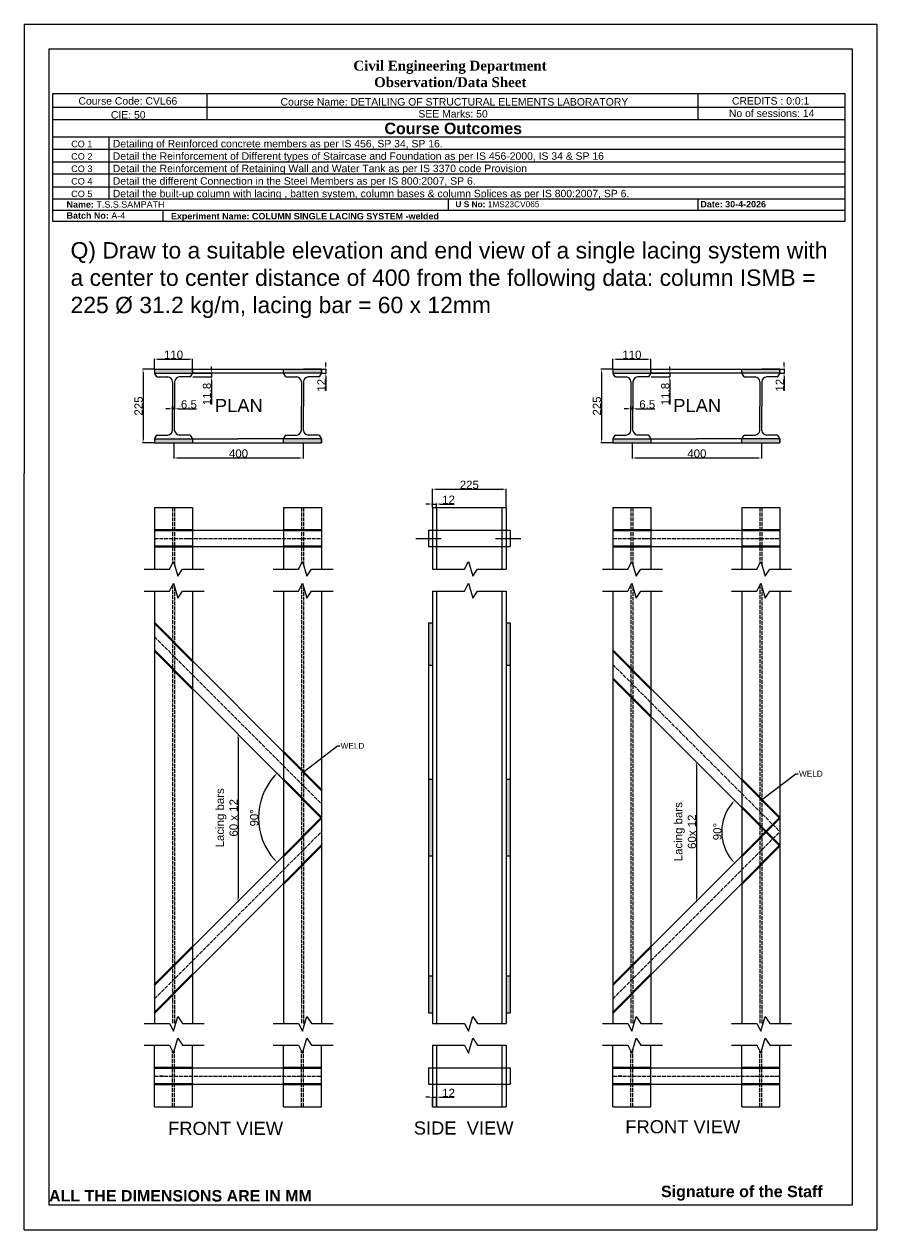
# Model space of a CAD drawing. Header units: millimetres. Extents: x 868 to 41290, y -4185 to 3706.
# Drawn here: x 8560 to 11163, y -120 to 3559 of the extents above; entities that cross this region are included whole.
import ezdxf
from ezdxf import colors
from ezdxf.entities.mleader import LeaderData, LeaderLine
from ezdxf.math import Vec2, Vec3

# ---------------------------------------------------------------- set-up
doc = ezdxf.new("R2010")
doc.units = ezdxf.units.MM
doc.linetypes.add('ACAD_ISO02W100', pattern=[15, 12, -3])
doc.styles.get("Standard").update_dxf_attribs({"font": 'arial.ttf'})
doc.dimstyles.new('ISO-25', dxfattribs={"dimtxt": 25, "dimasz": 10, "dimexe": 1.25, "dimexo": 0.625, "dimtad": 1, "dimdsep": 46, "dimtxsty": 'Standard', "dimcen": 2.5, "dimadec": 0, "dimazin": 0, "dimtfac": 1, "dimtmove": 0, "dimatfit": 3, "dimfxl": 1, "dimarcsym": 0})

# ---------------------------------------------------------------- blocks, each defined once
blk = doc.blocks.new('*D94')
at = {"color": 0, "lineweight": -2, "transparency": 16777216}
for p, q in [((8958, 2506.8), (8958, 2537.9)), ((8968, 2536.6), (9064.5, 2536.6)), ((9074.5, 2506.8), (9074.5, 2537.9))]:
    blk.add_line(p, q, dxfattribs=at)
for points in [[(8968, 2538.3), (8968, 2535), (8958, 2536.6)], [(9064.5, 2538.3), (9064.5, 2535), (9074.5, 2536.6)]]:
    blk.add_solid(points, dxfattribs=at)
at = {"layer": 'Defpoints', "color": 0, "lineweight": -2, "transparency": 16777216}
for p in [(8958, 2506.1), (9074.5, 2536.6), (9074.5, 2506.1)]:
    blk.add_point(p, dxfattribs=at)
at = {"color": 0, "lineweight": -2, "transparency": 16777216, "insert": (9016.2, 2550), "char_height": 25, "attachment_point": 5}
blk.add_mtext('110', dxfattribs=at)
blk = doc.blocks.new('*D95')
at = {"color": 0, "lineweight": -2, "transparency": 16777216}
for p, q in [((8957.4, 2506.1), (8921.9, 2506.1)), ((8923.2, 2496.1), (8923.2, 2291.1)), ((8957.4, 2281.1), (8921.9, 2281.1))]:
    blk.add_line(p, q, dxfattribs=at)
for points in [[(8921.5, 2496.1), (8924.8, 2496.1), (8923.2, 2506.1)], [(8921.5, 2291.1), (8924.8, 2291.1), (8923.2, 2281.1)]]:
    blk.add_solid(points, dxfattribs=at)
at = {"layer": 'Defpoints', "color": 0, "lineweight": -2, "transparency": 16777216}
for p in [(8958, 2506.1), (8923.2, 2281.1), (8958, 2281.1)]:
    blk.add_point(p, dxfattribs=at)
at = {"color": 0, "lineweight": -2, "transparency": 16777216, "insert": (8909.8, 2393.6), "char_height": 25, "attachment_point": 5, "rotation": 90}
blk.add_mtext('225', dxfattribs=at)
blk = doc.blocks.new('*D96')
at = {"color": 0, "lineweight": -2, "transparency": 16777216}
for p, q in [((9013, 2393), (9013, 2383.9)), ((9019.5, 2393), (9019.5, 2383.9)), ((9003, 2385.1), (8993, 2385.1)), ((9013, 2385.1), (9019.5, 2385.1)), ((9029.5, 2385.1), (9086.6, 2385.1))]:
    blk.add_line(p, q, dxfattribs=at)
for points in [[(9003, 2386.8), (9003, 2383.5), (9013, 2385.1)], [(9029.5, 2386.8), (9029.5, 2383.5), (9019.5, 2385.1)]]:
    blk.add_solid(points, dxfattribs=at)
at = {"layer": 'Defpoints', "color": 0, "lineweight": -2, "transparency": 16777216}
for p in [(9013, 2393.6), (9019.5, 2393.6), (9019.5, 2385.1)]:
    blk.add_point(p, dxfattribs=at)
at = {"color": 0, "lineweight": -2, "transparency": 16777216, "insert": (9063, 2398.5), "char_height": 25, "attachment_point": 5}
blk.add_mtext('6.5', dxfattribs=at)
blk = doc.blocks.new('*D97')
at = {"color": 0, "lineweight": -2, "transparency": 16777216}
for p, q in [((9131.8, 2504.1), (9131.8, 2514.1)), ((9075.1, 2494.1), (9133.1, 2494.1)), ((9075.1, 2482.3), (9133.1, 2482.3)), ((9131.8, 2494.1), (9131.8, 2482.3)), ((9131.8, 2472.3), (9131.8, 2398.5))]:
    blk.add_line(p, q, dxfattribs=at)
for points in [[(9130.2, 2504.1), (9133.5, 2504.1), (9131.8, 2494.1)], [(9130.2, 2472.3), (9133.5, 2472.3), (9131.8, 2482.3)]]:
    blk.add_solid(points, dxfattribs=at)
at = {"layer": 'Defpoints', "color": 0, "lineweight": -2, "transparency": 16777216}
for p in [(9074.5, 2494.1), (9074.5, 2482.3), (9131.8, 2482.3)]:
    blk.add_point(p, dxfattribs=at)
at = {"color": 0, "lineweight": -2, "transparency": 16777216, "insert": (9118.4, 2430.4), "char_height": 25, "attachment_point": 5, "rotation": 90}
blk.add_mtext('11.8', dxfattribs=at)
blk = doc.blocks.new('*D98')
at = {"color": 0, "lineweight": -2, "transparency": 16777216}
for p, q in [((9468.6, 2506.1), (9482, 2506.1)), ((9480.8, 2516.1), (9480.8, 2526.1)), ((9480.8, 2506.1), (9480.8, 2494.1)), ((9468.6, 2494.1), (9482, 2494.1)), ((9480.8, 2484.1), (9480.8, 2439.7))]:
    blk.add_line(p, q, dxfattribs=at)
for points in [[(9479.1, 2516.1), (9482.4, 2516.1), (9480.8, 2506.1)], [(9479.1, 2484.1), (9482.4, 2484.1), (9480.8, 2494.1)]]:
    blk.add_solid(points, dxfattribs=at)
at = {"layer": 'Defpoints', "color": 0, "lineweight": -2, "transparency": 16777216}
for p in [(9468, 2506.1), (9468, 2494.1), (9480.8, 2494.1)]:
    blk.add_point(p, dxfattribs=at)
at = {"color": 0, "lineweight": -2, "transparency": 16777216, "insert": (9467.6, 2456.9), "char_height": 25, "attachment_point": 5, "rotation": 90}
blk.add_mtext('12', dxfattribs=at)
blk = doc.blocks.new('*D99')
at = {"color": 0, "lineweight": -2, "transparency": 16777216}
for p, q in [((9017.4, 2280.5), (9017.4, 2234)), ((9411.6, 2280.5), (9411.6, 2234)), ((9027.4, 2235.2), (9401.6, 2235.2))]:
    blk.add_line(p, q, dxfattribs=at)
for points in [[(9027.4, 2236.9), (9027.4, 2233.6), (9017.4, 2235.2)], [(9401.6, 2236.9), (9401.6, 2233.6), (9411.6, 2235.2)]]:
    blk.add_solid(points, dxfattribs=at)
at = {"layer": 'Defpoints', "color": 0, "lineweight": -2, "transparency": 16777216}
for p in [(9017.4, 2281.1), (9411.6, 2281.1), (9411.6, 2235.2)]:
    blk.add_point(p, dxfattribs=at)
at = {"color": 0, "lineweight": -2, "transparency": 16777216, "insert": (9214.5, 2248.6), "char_height": 25, "attachment_point": 5}
blk.add_mtext('400', dxfattribs=at)
blk = doc.blocks.new('*D100')
at = {"color": 0, "lineweight": -2, "transparency": 16777216}
for p, q in [((9213, 1382.2), (9213, 892.2)), ((9213.6, 1392.2), (9214.2, 1392.2)), ((9213.6, 882.2), (9214.2, 882.2))]:
    blk.add_line(p, q, dxfattribs=at)
for points in [[(9211.3, 1382.2), (9214.6, 1382.2), (9213, 1392.2)], [(9211.3, 892.2), (9214.6, 892.2), (9213, 882.2)]]:
    blk.add_solid(points, dxfattribs=at)
at = {"layer": 'Defpoints', "color": 0, "lineweight": -2, "transparency": 16777216}
for p in [(9213, 1392.2), (9213, 882.2), (9213, 882.2)]:
    blk.add_point(p, dxfattribs=at)
at = {"color": 0, "lineweight": -2, "transparency": 16777216, "insert": (9178.8, 1137.2), "char_height": 25, "attachment_point": 5, "rotation": 90}
blk.add_mtext('Lacing bars\\P60 x 12', dxfattribs=at)
blk = doc.blocks.new('*D101')
at = {"color": 0, "lineweight": -2, "transparency": 16777216}
for p, q in [((9351, 1254.2), (9331.2, 1274)), ((9351, 1020.3), (9331.2, 1000.4))]:
    blk.add_line(p, q, dxfattribs=at)
blk.add_arc((9468, 1137.2), 192.2, 137.9814, 222.0186, dxfattribs=at)
for points in [[(9324, 1267), (9326.4, 1264.7), (9332.1, 1273.1)], [(9326.4, 1009.7), (9324, 1007.4), (9332.1, 1001.3)]]:
    blk.add_solid(points, dxfattribs=at)
at = {"layer": 'Defpoints', "color": 0, "lineweight": -2, "transparency": 16777216}
for p in [(9351.5, 1253.7), (9282.3, 1187), (9468, 1137.2), (9468, 1137.2), (9351.5, 1020.7)]:
    blk.add_point(p, dxfattribs=at)
at = {"color": 0, "lineweight": -2, "transparency": 16777216, "insert": (9262.4, 1137.2), "char_height": 25, "attachment_point": 5, "rotation": 90}
blk.add_mtext('90°', dxfattribs=at)
blk = doc.blocks.new('*D102')
at = {"color": 0, "lineweight": -2, "transparency": 16777216}
for p, q in [((9796.4, 284.9), (9786.4, 284.9)), ((9806.4, 255.6), (9806.4, 286.1)), ((9806.4, 284.9), (9818.4, 284.9)), ((9818.4, 255.6), (9818.4, 286.1)), ((9828.4, 284.9), (9872.8, 284.9))]:
    blk.add_line(p, q, dxfattribs=at)
for points in [[(9796.4, 286.5), (9796.4, 283.2), (9806.4, 284.9)], [(9828.4, 286.5), (9828.4, 283.2), (9818.4, 284.9)]]:
    blk.add_solid(points, dxfattribs=at)
at = {"layer": 'Defpoints', "color": 0, "lineweight": -2, "transparency": 16777216}
for p in [(9818.4, 284.9), (9806.4, 255), (9818.4, 255)]:
    blk.add_point(p, dxfattribs=at)
at = {"color": 0, "lineweight": -2, "transparency": 16777216, "insert": (9855.6, 298), "char_height": 25, "attachment_point": 5}
blk.add_mtext('12', dxfattribs=at)
blk = doc.blocks.new('*D103')
at = {"color": 0, "lineweight": -2, "transparency": 16777216}
for p, q in [((9796.4, 2094.6), (9786.4, 2094.6)), ((9806.4, 2084.5), (9806.4, 2095.9)), ((9806.4, 2094.6), (9818.4, 2094.6)), ((9818.4, 2084.5), (9818.4, 2095.9)), ((9828.4, 2094.6), (9872.8, 2094.6))]:
    blk.add_line(p, q, dxfattribs=at)
for points in [[(9796.4, 2096.3), (9796.4, 2093), (9806.4, 2094.6)], [(9828.4, 2096.3), (9828.4, 2093), (9818.4, 2094.6)]]:
    blk.add_solid(points, dxfattribs=at)
at = {"layer": 'Defpoints', "color": 0, "lineweight": -2, "transparency": 16777216}
for p in [(9806.4, 2083.9), (9818.4, 2094.6), (9818.4, 2083.9)]:
    blk.add_point(p, dxfattribs=at)
at = {"color": 0, "lineweight": -2, "transparency": 16777216, "insert": (9855.6, 2107.8), "char_height": 25, "attachment_point": 5}
blk.add_mtext('12', dxfattribs=at)
blk = doc.blocks.new('*D104')
at = {"color": 0, "lineweight": -2, "transparency": 16777216}
for p, q in [((9806.4, 2084.5), (9806.4, 2141.1)), ((9816.4, 2139.8), (10021.4, 2139.8)), ((10031.4, 2084.5), (10031.4, 2141.1))]:
    blk.add_line(p, q, dxfattribs=at)
for points in [[(9816.4, 2141.5), (9816.4, 2138.2), (9806.4, 2139.8)], [(10021.4, 2141.5), (10021.4, 2138.2), (10031.4, 2139.8)]]:
    blk.add_solid(points, dxfattribs=at)
at = {"layer": 'Defpoints', "color": 0, "lineweight": -2, "transparency": 16777216}
for p in [(10031.4, 2139.8), (9806.4, 2083.9), (10031.4, 2083.9)]:
    blk.add_point(p, dxfattribs=at)
at = {"color": 0, "lineweight": -2, "transparency": 16777216, "insert": (9918.9, 2153.2), "char_height": 25, "attachment_point": 5}
blk.add_mtext('225', dxfattribs=at)
blk = doc.blocks.new('*D105')
at = {"color": 0, "lineweight": -2, "transparency": 16777216}
for p, q in [((10749.7, 1169.9), (10728.2, 1191.5)), ((10749.7, 1020.3), (10727.9, 998.5))]:
    blk.add_line(p, q, dxfattribs=at)
blk.add_arc((10824.3, 1094.9), 135.1, 139.0956, 220.7571, dxfattribs=at)
for points in [[(10721, 1184.5), (10723.5, 1182.2), (10729.1, 1190.6)], [(10723.2, 1007.8), (10720.8, 1005.6), (10728.8, 999.4)]]:
    blk.add_solid(points, dxfattribs=at)
at = {"layer": 'Defpoints', "color": 0, "lineweight": -2, "transparency": 16777216}
for p in [(10750.2, 1169.5), (10693.9, 1130.1), (10866.7, 1137.2), (10866.7, 1052.4), (10750.2, 1020.7)]:
    blk.add_point(p, dxfattribs=at)
at = {"color": 0, "lineweight": -2, "transparency": 16777216, "insert": (10675.9, 1095.1), "char_height": 25, "attachment_point": 5, "rotation": 89.9263}
blk.add_mtext('90°', dxfattribs=at)
blk = doc.blocks.new('*D106')
at = {"color": 0, "lineweight": -2, "transparency": 16777216}
for p, q in [((10611.7, 1297.4), (10611.7, 892.2)), ((10612.3, 1307.4), (10612.9, 1307.4)), ((10612.3, 882.2), (10612.9, 882.2))]:
    blk.add_line(p, q, dxfattribs=at)
for points in [[(10610, 1297.4), (10613.3, 1297.4), (10611.7, 1307.4)], [(10610, 892.2), (10613.3, 892.2), (10611.7, 882.2)]]:
    blk.add_solid(points, dxfattribs=at)
at = {"layer": 'Defpoints', "color": 0, "lineweight": -2, "transparency": 16777216}
for p in [(10611.7, 1307.4), (10611.7, 882.2), (10611.7, 882.2)]:
    blk.add_point(p, dxfattribs=at)
at = {"color": 0, "lineweight": -2, "transparency": 16777216, "insert": (10577.4, 1094.8), "char_height": 25, "attachment_point": 5, "rotation": 90}
blk.add_mtext('Lacing bars\\P60x 12', dxfattribs=at)
blk = doc.blocks.new('*D107')
at = {"color": 0, "lineweight": -2, "transparency": 16777216}
for p, q in [((10356.7, 2506.8), (10356.7, 2537.9)), ((10366.7, 2536.6), (10463.2, 2536.6)), ((10473.2, 2506.8), (10473.2, 2537.9))]:
    blk.add_line(p, q, dxfattribs=at)
for points in [[(10366.7, 2538.3), (10366.7, 2535), (10356.7, 2536.6)], [(10463.2, 2538.3), (10463.2, 2535), (10473.2, 2536.6)]]:
    blk.add_solid(points, dxfattribs=at)
at = {"layer": 'Defpoints', "color": 0, "lineweight": -2, "transparency": 16777216}
for p in [(10356.7, 2506.1), (10473.2, 2536.6), (10473.2, 2506.1)]:
    blk.add_point(p, dxfattribs=at)
at = {"color": 0, "lineweight": -2, "transparency": 16777216, "insert": (10414.9, 2550), "char_height": 25, "attachment_point": 5}
blk.add_mtext('110', dxfattribs=at)
blk = doc.blocks.new('*D108')
at = {"color": 0, "lineweight": -2, "transparency": 16777216}
for p, q in [((10356, 2506.1), (10320.6, 2506.1)), ((10321.8, 2496.1), (10321.8, 2291.1)), ((10356, 2281.1), (10320.6, 2281.1))]:
    blk.add_line(p, q, dxfattribs=at)
for points in [[(10320.2, 2496.1), (10323.5, 2496.1), (10321.8, 2506.1)], [(10320.2, 2291.1), (10323.5, 2291.1), (10321.8, 2281.1)]]:
    blk.add_solid(points, dxfattribs=at)
at = {"layer": 'Defpoints', "color": 0, "lineweight": -2, "transparency": 16777216}
for p in [(10356.7, 2506.1), (10321.8, 2281.1), (10356.7, 2281.1)]:
    blk.add_point(p, dxfattribs=at)
at = {"color": 0, "lineweight": -2, "transparency": 16777216, "insert": (10308.4, 2393.6), "char_height": 25, "attachment_point": 5, "rotation": 90}
blk.add_mtext('225', dxfattribs=at)
blk = doc.blocks.new('*D109')
at = {"color": 0, "lineweight": -2, "transparency": 16777216}
for p, q in [((10411.7, 2393), (10411.7, 2383.9)), ((10418.2, 2393), (10418.2, 2383.9)), ((10401.7, 2385.1), (10391.7, 2385.1)), ((10411.7, 2385.1), (10418.2, 2385.1)), ((10428.2, 2385.1), (10485.2, 2385.1))]:
    blk.add_line(p, q, dxfattribs=at)
for points in [[(10401.7, 2386.8), (10401.7, 2383.5), (10411.7, 2385.1)], [(10428.2, 2386.8), (10428.2, 2383.5), (10418.2, 2385.1)]]:
    blk.add_solid(points, dxfattribs=at)
at = {"layer": 'Defpoints', "color": 0, "lineweight": -2, "transparency": 16777216}
for p in [(10411.7, 2393.6), (10418.2, 2393.6), (10418.2, 2385.1)]:
    blk.add_point(p, dxfattribs=at)
at = {"color": 0, "lineweight": -2, "transparency": 16777216, "insert": (10461.7, 2398.5), "char_height": 25, "attachment_point": 5}
blk.add_mtext('6.5', dxfattribs=at)
blk = doc.blocks.new('*D110')
at = {"color": 0, "lineweight": -2, "transparency": 16777216}
for p, q in [((10530.5, 2504.1), (10530.5, 2514.1)), ((10473.8, 2494.1), (10531.8, 2494.1)), ((10473.8, 2482.3), (10531.8, 2482.3)), ((10530.5, 2494.1), (10530.5, 2482.3)), ((10530.5, 2472.3), (10530.5, 2398.5))]:
    blk.add_line(p, q, dxfattribs=at)
for points in [[(10528.8, 2504.1), (10532.2, 2504.1), (10530.5, 2494.1)], [(10528.8, 2472.3), (10532.2, 2472.3), (10530.5, 2482.3)]]:
    blk.add_solid(points, dxfattribs=at)
at = {"layer": 'Defpoints', "color": 0, "lineweight": -2, "transparency": 16777216}
for p in [(10473.2, 2494.1), (10473.2, 2482.3), (10530.5, 2482.3)]:
    blk.add_point(p, dxfattribs=at)
at = {"color": 0, "lineweight": -2, "transparency": 16777216, "insert": (10517.1, 2430.4), "char_height": 25, "attachment_point": 5, "rotation": 90}
blk.add_mtext('11.8', dxfattribs=at)
blk = doc.blocks.new('*D111')
at = {"color": 0, "lineweight": -2, "transparency": 16777216}
for p, q in [((10867.3, 2506.1), (10880.7, 2506.1)), ((10879.4, 2516.1), (10879.4, 2526.1)), ((10879.4, 2506.1), (10879.4, 2494.1)), ((10867.3, 2494.1), (10880.7, 2494.1)), ((10879.4, 2484.1), (10879.4, 2439.7))]:
    blk.add_line(p, q, dxfattribs=at)
for points in [[(10877.8, 2516.1), (10881.1, 2516.1), (10879.4, 2506.1)], [(10877.8, 2484.1), (10881.1, 2484.1), (10879.4, 2494.1)]]:
    blk.add_solid(points, dxfattribs=at)
at = {"layer": 'Defpoints', "color": 0, "lineweight": -2, "transparency": 16777216}
for p in [(10866.7, 2506.1), (10866.7, 2494.1), (10879.4, 2494.1)]:
    blk.add_point(p, dxfattribs=at)
at = {"color": 0, "lineweight": -2, "transparency": 16777216, "insert": (10866.3, 2456.9), "char_height": 25, "attachment_point": 5, "rotation": 90}
blk.add_mtext('12', dxfattribs=at)
blk = doc.blocks.new('*D112')
at = {"color": 0, "lineweight": -2, "transparency": 16777216}
for p, q in [((10416.1, 2280.5), (10416.1, 2234)), ((10810.3, 2280.5), (10810.3, 2234)), ((10426.1, 2235.2), (10800.3, 2235.2))]:
    blk.add_line(p, q, dxfattribs=at)
for points in [[(10426.1, 2236.9), (10426.1, 2233.6), (10416.1, 2235.2)], [(10800.3, 2236.9), (10800.3, 2233.6), (10810.3, 2235.2)]]:
    blk.add_solid(points, dxfattribs=at)
at = {"layer": 'Defpoints', "color": 0, "lineweight": -2, "transparency": 16777216}
for p in [(10416.1, 2281.1), (10810.3, 2281.1), (10810.3, 2235.2)]:
    blk.add_point(p, dxfattribs=at)
at = {"color": 0, "lineweight": -2, "transparency": 16777216, "insert": (10613.2, 2248.6), "char_height": 25, "attachment_point": 5}
blk.add_mtext('400', dxfattribs=at)

msp = doc.modelspace()

# ---------------------------------------------------------------- hatches: boundary and pattern name
h = msp.add_hatch(color=256)
h.dxf.hatch_style = 1
h.paths.add_polyline_path([(9074.481, 2506.138), (8957.981, 2506.138), (8957.981, 2494.138), (9074.481, 2494.138)])
h.paths.add_polyline_path([(9467.981, 2506.138), (9351.481, 2506.138), (9351.481, 2494.138), (9467.981, 2494.138)])
h.paths.add_polyline_path([(9467.981, 2293.138), (9351.481, 2293.138), (9351.481, 2281.138), (9467.981, 2281.138)])
h.paths.add_polyline_path([(9074.481, 2293.138), (8957.981, 2293.138), (8957.981, 2281.138), (9074.481, 2281.138)])
h = msp.add_hatch(color=256)
h.dxf.hatch_style = 1
h.paths.add_polyline_path([(10473.157, 2506.138), (10356.657, 2506.138), (10356.657, 2494.138), (10473.157, 2494.138)])
h.paths.add_polyline_path([(10866.657, 2506.138), (10750.157, 2506.138), (10750.157, 2494.138), (10866.657, 2494.138)])
h.paths.add_polyline_path([(10866.657, 2293.138), (10750.157, 2293.138), (10750.157, 2281.138), (10866.657, 2281.138)])
h.paths.add_polyline_path([(10473.157, 2293.138), (10356.657, 2293.138), (10356.657, 2281.138), (10473.157, 2281.138)])
at = {"lineweight": 211}
h = msp.add_hatch(color=256, dxfattribs=at)
h.dxf.hatch_style = 1
h.paths.add_polyline_path([(9806.36, 1732.062), (9794.36, 1732.062), (9794.36, 1603.104), (9806.36, 1603.104)])
h = msp.add_hatch(color=256, dxfattribs=at)
h.dxf.hatch_style = 1
h.paths.add_polyline_path([(10043.36, 1732.062), (10031.36, 1732.062), (10031.36, 1603.104), (10043.36, 1603.104)])
h = msp.add_hatch(color=256, dxfattribs=at)
h.dxf.hatch_style = 1
h.paths.add_polyline_path([(9806.36, 1255.308), (9794.36, 1255.308), (9794.36, 1021.049), (9806.36, 1021.049)])
h.paths.add_polyline_path([(10043.36, 1255.308), (10031.36, 1255.308), (10031.36, 1021.049), (10043.36, 1021.049)])
h = msp.add_hatch(color=256, dxfattribs=at)
h.dxf.hatch_style = 1
h.paths.add_polyline_path([(9806.36, 654.71), (9794.36, 654.71), (9794.36, 542.357), (9806.36, 542.357)])
h.paths.add_polyline_path([(10043.36, 654.71), (10031.36, 654.71), (10031.36, 542.357), (10043.36, 542.357)])

# ---------------------------------------------------------------- linework, layer by layer
for p, q in [((8560.29, 3558.809), (11162.595, 3558.809)), ((8560.29, 3558.809), (8560.29, 2187.576)), ((11162.595, 3558.809), (11162.595, -120.005)), ((9118.375, 3347.579), (9118.375, 3266.984)), ((10616.44, 3347.579), (10616.44, 3266.984)), ((8647.661, 3305.739), (11064.401, 3305.739)), ((11064.401, 3266.984), (8647.661, 3266.984)), ((8647.661, 3214.956), (11064.401, 3214.956)), ((8818.5, 3214.956), (8818.5, 3176.403)), ((11064.401, 3176.403), (8647.661, 3176.403)), ((8818.5, 3176.403), (8818.5, 3139.068)), ((8647.661, 3139.068), (11064.401, 3139.068)), ((8818.5, 3139.068), (8818.5, 3101.133)), ((11064.401, 3101.133), (8647.661, 3101.133)), ((8818.5, 3101.133), (8818.5, 3062.439)), ((8647.661, 3062.439), (11064.401, 3062.439)), ((8818.5, 3062.439), (8818.5, 3024.552)), ((11064.401, 3024.552), (8647.661, 3024.552)), ((9855.84, 2990.724), (9855.84, 3024.552)), ((10617.071, 2990.724), (10617.071, 3024.552)), ((8647.661, 2990.724), (11064.401, 2990.724)), ((8984.18, 2956.249), (8984.18, 2990.724)), ((8957.981, 2506.138), (9467.981, 2506.138)), ((8957.981, 2506.138), (8957.981, 2494.138)), ((9074.481, 2494.138), (9074.481, 2506.138)), ((9074.481, 2506.138), (9074.481, 2494.138)), ((9351.481, 2494.138), (9351.481, 2506.138)), ((9467.981, 2506.138), (9412.981, 2506.138)), ((9467.981, 2494.138), (9467.981, 2506.138)), ((9467.981, 2506.138), (9467.981, 2494.138)), ((10356.657, 2506.138), (10866.657, 2506.138)), ((10356.657, 2506.138), (10356.657, 2494.138)), ((10473.157, 2494.138), (10473.157, 2506.138)), ((10473.157, 2506.138), (10473.157, 2494.138)), ((10750.157, 2494.138), (10750.157, 2506.138)), ((10866.657, 2506.138), (10811.657, 2506.138)), ((10866.657, 2494.138), (10866.657, 2506.138)), ((10866.657, 2506.138), (10866.657, 2494.138)), ((8957.981, 2494.138), (9074.481, 2494.138)), ((8966.728, 2482.338), (8998.565, 2482.338)), ((9012.981, 2467.871), (9012.981, 2393.638)), ((9019.481, 2467.871), (9019.481, 2393.638)), ((9065.733, 2482.338), (9033.896, 2482.338)), ((9467.981, 2494.138), (9074.481, 2494.138)), ((9360.228, 2482.338), (9392.065, 2482.338)), ((9406.481, 2467.871), (9406.481, 2393.638)), ((9412.981, 2467.871), (9412.981, 2393.638)), ((9467.981, 2494.138), (9416.231, 2494.138)), ((9459.233, 2482.338), (9427.396, 2482.338)), ((10356.657, 2494.138), (10473.157, 2494.138)), ((10365.405, 2482.338), (10397.242, 2482.338)), ((10411.657, 2467.871), (10411.657, 2393.638)), ((10418.157, 2467.871), (10418.157, 2393.638)), ((10464.41, 2482.338), (10432.573, 2482.338)), ((10866.657, 2494.138), (10473.157, 2494.138)), ((10758.905, 2482.338), (10790.742, 2482.338)), ((10805.157, 2467.871), (10805.157, 2393.638)), ((10811.657, 2467.871), (10811.657, 2393.638)), ((10866.657, 2494.138), (10814.907, 2494.138)), ((10857.91, 2482.338), (10826.073, 2482.338)), ((9012.981, 2319.404), (9012.981, 2393.638)), ((9019.481, 2319.404), (9019.481, 2393.638)), ((9406.481, 2319.404), (9406.481, 2393.638)), ((9412.981, 2319.404), (9412.981, 2393.638)), ((10411.657, 2319.404), (10411.657, 2393.638)), ((10418.157, 2319.404), (10418.157, 2393.638)), ((10805.157, 2319.404), (10805.157, 2393.638)), ((10811.657, 2319.404), (10811.657, 2393.638)), ((8957.981, 2293.138), (8957.981, 2281.138)), ((8957.981, 2293.138), (9009.731, 2293.138)), ((8957.981, 2293.138), (9212.981, 2293.138)), ((8957.981, 2281.138), (9467.981, 2281.138)), ((8966.728, 2304.938), (8998.565, 2304.938)), ((9065.733, 2304.938), (9033.896, 2304.938)), ((9074.481, 2293.138), (9074.481, 2281.138)), ((9467.981, 2293.138), (9212.981, 2293.138)), ((9351.481, 2281.138), (9351.481, 2293.138)), ((9360.228, 2304.938), (9392.065, 2304.938)), ((9467.981, 2293.138), (9416.231, 2293.138)), ((9459.233, 2304.938), (9427.396, 2304.938)), ((9467.981, 2281.138), (9467.981, 2293.138)), ((9467.981, 2293.138), (9467.981, 2281.138)), ((10356.657, 2293.138), (10356.657, 2281.138)), ((10356.657, 2293.138), (10408.407, 2293.138)), ((10356.657, 2293.138), (10611.657, 2293.138)), ((10356.657, 2281.138), (10866.657, 2281.138)), ((10365.405, 2304.938), (10397.242, 2304.938)), ((10464.41, 2304.938), (10432.573, 2304.938)), ((10473.157, 2293.138), (10473.157, 2281.138)), ((10866.657, 2293.138), (10611.657, 2293.138)), ((10750.157, 2281.138), (10750.157, 2293.138)), ((10758.905, 2304.938), (10790.742, 2304.938)), ((10866.657, 2293.138), (10814.907, 2293.138)), ((10857.91, 2304.938), (10826.073, 2304.938)), ((10866.657, 2281.138), (10866.657, 2293.138)), ((10866.657, 2293.138), (10866.657, 2281.138)), ((8560.29, -120.005), (8560.29, 2187.576)), ((8957.981, 2083.916), (8957.981, 1895.354)), ((8957.981, 2083.916), (9074.481, 2083.916)), ((9074.481, 2083.916), (9074.481, 1895.354)), ((9351.481, 2083.916), (9467.981, 2083.916)), ((9351.481, 2083.916), (9351.481, 1895.354)), ((9467.981, 2083.916), (9467.981, 1895.354)), ((9806.36, 2083.916), (10031.36, 2083.916)), ((9806.36, 2083.916), (9806.36, 1895.354)), ((9818.36, 2083.916), (9818.36, 1895.354)), ((10019.36, 1895.354), (10019.36, 2083.916)), ((10031.36, 2083.916), (10031.36, 1895.354)), ((10356.657, 2083.916), (10356.657, 1895.354)), ((10356.657, 2083.916), (10473.157, 2083.916)), ((10473.157, 2083.916), (10473.157, 1895.354)), ((10750.157, 2083.916), (10866.657, 2083.916)), ((10750.157, 2083.916), (10750.157, 1895.354)), ((10866.657, 2083.916), (10866.657, 1895.354)), ((8957.981, 2014.635), (9351.481, 2014.635)), ((9467.981, 2014.635), (9351.481, 2014.635)), ((9755.519, 1989.635), (9832.547, 1989.635)), ((9794.36, 2014.635), (9794.36, 1964.635)), ((9794.36, 2014.635), (10043.36, 2014.635)), ((9998.741, 1989.635), (10075.769, 1989.635)), ((10043.36, 2014.635), (10043.36, 1964.635)), ((10356.657, 2014.635), (10750.157, 2014.635)), ((10866.657, 2014.635), (10750.157, 2014.635)), ((8957.981, 1964.635), (9351.481, 1964.635)), ((9794.36, 1964.635), (10043.36, 1964.635)), ((10356.657, 1964.635), (10750.157, 1964.635)), ((10866.657, 1964.635), (10750.157, 1964.635)), ((9004.081, 1895.354), (9016.235, 1919.509)), ((9016.235, 1919.509), (9029.596, 1874.02)), ((9397.581, 1895.354), (9409.735, 1919.509)), ((9409.735, 1919.509), (9423.096, 1874.02)), ((9903.793, 1895.354), (9915.947, 1919.509)), ((9915.947, 1919.509), (9929.308, 1874.02)), ((10402.758, 1895.354), (10414.911, 1919.509)), ((10414.911, 1919.509), (10428.273, 1874.02)), ((10796.258, 1895.354), (10808.411, 1919.509)), ((10808.411, 1919.509), (10821.773, 1874.02)), ((8927.042, 1895.354), (9004.081, 1895.354)), ((9029.596, 1874.02), (9044.081, 1895.354)), ((9044.081, 1895.354), (9109.527, 1895.354)), ((9320.542, 1895.354), (9397.581, 1895.354)), ((9423.096, 1874.02), (9437.581, 1895.354)), ((9437.581, 1895.354), (9503.027, 1895.354)), ((9806.36, 1895.354), (9903.793, 1895.354)), ((9929.308, 1874.02), (9943.793, 1895.354)), ((9943.793, 1895.354), (10031.36, 1895.354)), ((10325.718, 1895.354), (10402.758, 1895.354)), ((10428.273, 1874.02), (10442.758, 1895.354)), ((10442.758, 1895.354), (10508.203, 1895.354)), ((10719.218, 1895.354), (10796.258, 1895.354)), ((10821.773, 1874.02), (10836.258, 1895.354)), ((10836.258, 1895.354), (10901.703, 1895.354)), ((9004.081, 1828.78), (9016.235, 1852.935)), ((9016.235, 1852.935), (9029.596, 1807.447)), ((9397.581, 1828.78), (9409.735, 1852.935)), ((9409.735, 1852.935), (9423.096, 1807.447)), ((9903.793, 1828.78), (9915.947, 1852.935)), ((9915.947, 1852.935), (9929.308, 1807.447)), ((10402.758, 1828.78), (10414.911, 1852.935)), ((10414.911, 1852.935), (10428.273, 1807.447)), ((10796.258, 1828.78), (10808.411, 1852.935)), ((10808.411, 1852.935), (10821.773, 1807.447)), ((8927.042, 1828.78), (9004.081, 1828.78)), ((8957.981, 1828.78), (8957.981, 510.135)), ((9029.596, 1807.447), (9044.081, 1828.78)), ((9044.081, 1828.78), (9109.527, 1828.78)), ((9074.481, 1828.78), (9074.481, 510.135)), ((9320.542, 1828.78), (9397.581, 1828.78)), ((9351.481, 1828.78), (9351.481, 510.135)), ((9423.096, 1807.447), (9437.581, 1828.78)), ((9437.581, 1828.78), (9503.027, 1828.78)), ((9467.981, 1828.78), (9467.981, 510.135)), ((9806.36, 1828.78), (9806.36, 510.135)), ((9806.36, 1828.78), (9903.793, 1828.78)), ((9818.36, 1828.78), (9818.36, 510.135)), ((9929.308, 1807.447), (9943.793, 1828.78)), ((9943.793, 1828.78), (10031.36, 1828.78)), ((10019.36, 510.135), (10019.36, 1828.78)), ((10031.36, 1828.78), (10031.36, 510.135)), ((10325.718, 1828.78), (10402.758, 1828.78)), ((10356.657, 1828.78), (10356.657, 510.135)), ((10428.273, 1807.447), (10442.758, 1828.78)), ((10442.758, 1828.78), (10508.203, 1828.78)), ((10473.157, 1828.78), (10473.157, 510.135)), ((10719.218, 1828.78), (10796.258, 1828.78)), ((10750.157, 1828.78), (10750.157, 510.135)), ((10821.773, 1807.447), (10836.258, 1828.78)), ((10836.258, 1828.78), (10901.703, 1828.78)), ((10866.657, 1828.78), (10866.657, 510.135)), ((8957.981, 1732.062), (9467.981, 1222.062)), ((9794.36, 1732.062), (9794.36, 542.357)), ((9794.36, 1732.062), (9806.36, 1732.062)), ((10031.36, 1732.062), (10043.36, 1732.062)), ((10043.36, 1732.062), (10043.36, 542.357)), ((8957.981, 1647.21), (9467.981, 1137.21)), ((10356.657, 1647.21), (10866.657, 1137.21)), ((9794.36, 1603.104), (9806.36, 1603.104)), ((10031.36, 1603.104), (10043.36, 1603.104)), ((10356.657, 1562.357), (10866.657, 1052.357)), ((9794.36, 1255.308), (9806.36, 1255.308)), ((10031.36, 1255.308), (10043.36, 1255.308)), ((8957.981, 627.21), (9467.981, 1137.21)), ((10356.657, 627.21), (10866.657, 1137.21)), ((8957.981, 542.357), (9467.981, 1052.357)), ((10356.657, 542.357), (10866.657, 1052.357)), ((9794.36, 1021.049), (9806.36, 1021.049)), ((10031.36, 1021.049), (10043.36, 1021.049)), ((9794.36, 654.71), (9806.36, 654.71)), ((10031.36, 654.71), (10043.36, 654.71)), ((9016.235, 485.98), (9029.596, 531.469)), ((9029.596, 531.469), (9044.081, 510.135)), ((9409.735, 485.98), (9423.096, 531.469)), ((9423.096, 531.469), (9437.581, 510.135)), ((9794.36, 542.357), (9806.36, 542.357)), ((9915.947, 485.98), (9929.308, 531.469)), ((9929.308, 531.469), (9943.793, 510.135)), ((10031.36, 542.357), (10043.36, 542.357)), ((10414.911, 485.98), (10428.273, 531.469)), ((10428.273, 531.469), (10442.758, 510.135)), ((10808.411, 485.98), (10821.773, 531.469)), ((10821.773, 531.469), (10836.258, 510.135)), ((8927.042, 510.135), (9004.081, 510.135)), ((9004.081, 510.135), (9016.235, 485.98)), ((9044.081, 510.135), (9109.527, 510.135)), ((9320.542, 510.135), (9397.581, 510.135)), ((9397.581, 510.135), (9409.735, 485.98)), ((9437.581, 510.135), (9503.027, 510.135)), ((9806.36, 510.135), (9903.793, 510.135)), ((9903.793, 510.135), (9915.947, 485.98)), ((9943.793, 510.135), (10031.36, 510.135)), ((10325.718, 510.135), (10402.758, 510.135)), ((10402.758, 510.135), (10414.911, 485.98)), ((10442.758, 510.135), (10508.203, 510.135)), ((10719.218, 510.135), (10796.258, 510.135)), ((10796.258, 510.135), (10808.411, 485.98)), ((10836.258, 510.135), (10901.703, 510.135)), ((8927.042, 443.561), (9004.081, 443.561)), ((8957.981, 254.999), (8957.981, 443.561)), ((9004.081, 443.561), (9016.235, 419.407)), ((9016.235, 419.407), (9029.596, 464.895)), ((9029.596, 464.895), (9044.081, 443.561)), ((9044.081, 443.561), (9109.527, 443.561)), ((9074.481, 254.999), (9074.481, 443.561)), ((9320.542, 443.561), (9397.581, 443.561)), ((9351.481, 254.999), (9351.481, 443.561)), ((9397.581, 443.561), (9409.735, 419.407)), ((9409.735, 419.407), (9423.096, 464.895)), ((9423.096, 464.895), (9437.581, 443.561)), ((9437.581, 443.561), (9503.027, 443.561)), ((9467.981, 254.999), (9467.981, 443.561)), ((9806.36, 443.561), (9806.36, 254.999)), ((9806.36, 443.561), (9903.793, 443.561)), ((9818.36, 443.561), (9818.36, 254.999)), ((9903.793, 443.561), (9915.947, 419.407)), ((9915.947, 419.407), (9929.308, 464.895)), ((9929.308, 464.895), (9943.793, 443.561)), ((9943.793, 443.561), (10031.36, 443.561)), ((10019.36, 254.999), (10019.36, 443.561)), ((10031.36, 443.561), (10031.36, 254.999)), ((10325.718, 443.561), (10402.758, 443.561)), ((10356.657, 254.999), (10356.657, 443.561)), ((10402.758, 443.561), (10414.911, 419.407)), ((10414.911, 419.407), (10428.273, 464.895)), ((10428.273, 464.895), (10442.758, 443.561)), ((10442.758, 443.561), (10508.203, 443.561)), ((10473.157, 254.999), (10473.157, 443.561)), ((10719.218, 443.561), (10796.258, 443.561)), ((10750.157, 254.999), (10750.157, 443.561)), ((10796.258, 443.561), (10808.411, 419.407)), ((10808.411, 419.407), (10821.773, 464.895)), ((10821.773, 464.895), (10836.258, 443.561)), ((10836.258, 443.561), (10901.703, 443.561)), ((10866.657, 254.999), (10866.657, 443.561)), ((8957.981, 374.28), (9351.481, 374.28)), ((9467.981, 374.28), (9351.481, 374.28)), ((9794.36, 374.28), (9794.36, 324.28)), ((9794.36, 374.28), (10043.36, 374.28)), ((10043.36, 374.28), (10043.36, 324.28)), ((10356.657, 374.28), (10750.157, 374.28)), ((10866.657, 374.28), (10750.157, 374.28)), ((8957.981, 324.28), (9351.481, 324.28)), ((9467.981, 324.28), (9351.481, 324.28)), ((9794.36, 324.28), (10043.36, 324.28)), ((10356.657, 324.28), (10750.157, 324.28)), ((10866.657, 324.28), (10750.157, 324.28)), ((8957.981, 254.999), (9074.481, 254.999)), ((9351.481, 254.999), (9467.981, 254.999)), ((9806.36, 254.999), (10031.36, 254.999)), ((10356.657, 254.999), (10473.157, 254.999)), ((10750.157, 254.999), (10866.657, 254.999)), ((8560.29, -120.005), (10192.617, -120.005)), ((10192.617, -120.005), (11162.595, -120.005))]:
    msp.add_line(p, q)
at = {"linetype": 'ACAD_ISO02W100'}
for p, q in [((9012.981, 2083.916), (9012.981, 1913.041)), ((9019.481, 2083.916), (9019.481, 1908.458)), ((9406.481, 2083.916), (9406.481, 1913.041)), ((9412.981, 2083.916), (9412.981, 1908.458)), ((10411.657, 2083.916), (10411.657, 1913.041)), ((10418.157, 2083.916), (10418.157, 1908.458)), ((10805.157, 2083.916), (10805.157, 1913.041)), ((10811.657, 2083.916), (10811.657, 1908.458)), ((8957.981, 1989.635), (9467.981, 1989.635)), ((9049.668, 1989.635), (9062.484, 1989.635)), ((10356.657, 1989.635), (10866.657, 1989.635)), ((10448.344, 1989.635), (10461.16, 1989.635)), ((9012.981, 1846.468), (9012.981, 582.53)), ((9019.481, 1841.884), (9019.481, 510.135)), ((9406.481, 1846.468), (9406.481, 582.53)), ((9412.981, 1841.884), (9412.981, 510.135)), ((10411.657, 1846.468), (10411.657, 582.53)), ((10418.157, 1841.884), (10418.157, 510.135)), ((10805.157, 1846.468), (10805.157, 582.53)), ((10811.657, 1841.884), (10811.657, 510.135)), ((8957.981, 1689.636), (9467.981, 1179.636)), ((10356.657, 1604.783), (10866.657, 1094.783)), ((8957.981, 584.783), (9467.981, 1094.783)), ((10356.657, 584.783), (10866.657, 1094.783)), ((9012.981, 582.53), (9012.981, 510.135)), ((9406.481, 582.53), (9406.481, 510.135)), ((10411.657, 582.53), (10411.657, 510.135)), ((10805.157, 582.53), (10805.157, 510.135)), ((9012.981, 254.999), (9012.981, 425.874)), ((9019.481, 254.999), (9019.481, 430.457)), ((9406.481, 254.999), (9406.481, 425.874)), ((9412.981, 254.999), (9412.981, 430.457)), ((10411.657, 254.999), (10411.657, 425.874)), ((10418.157, 254.999), (10418.157, 430.457)), ((10805.157, 254.999), (10805.157, 425.874)), ((10811.657, 254.999), (10811.657, 430.457)), ((8957.981, 349.28), (9467.981, 349.28)), ((8985.481, 349.28), (8972.665, 349.28)), ((10356.657, 349.28), (10866.657, 349.28)), ((10384.157, 349.28), (10371.341, 349.28))]:
    msp.add_line(p, q, dxfattribs=at)
at = {"lineweight": 100}
for p, q in [((8957.981, 2014.635), (9074.481, 2014.635)), ((9351.481, 2014.635), (9467.981, 2014.635)), ((10356.657, 2014.635), (10473.157, 2014.635)), ((10750.157, 2014.635), (10866.657, 2014.635)), ((8957.981, 1964.635), (9074.481, 1964.635)), ((9467.981, 1964.635), (9351.481, 1964.635)), ((9351.481, 1964.635), (9467.981, 1964.635)), ((10356.657, 1964.635), (10473.157, 1964.635)), ((10750.157, 1964.635), (10866.657, 1964.635)), ((8957.981, 1732.062), (9074.481, 1615.562)), ((8957.981, 1647.21), (9074.481, 1530.71)), ((10356.657, 1647.21), (10473.157, 1530.71)), ((10356.657, 1562.357), (10473.157, 1445.857)), ((9351.481, 1338.562), (9467.981, 1222.062)), ((9467.981, 1137.21), (9351.481, 1253.71)), ((10750.157, 1253.71), (10866.657, 1137.21)), ((10750.157, 1169.458), (10866.657, 1052.357)), ((9351.481, 1020.71), (9467.981, 1137.21)), ((10866.657, 1137.21), (10750.157, 1020.71)), ((9467.981, 1052.357), (9351.481, 935.857)), ((10750.157, 935.857), (10866.657, 1052.357)), ((8957.981, 627.21), (9074.481, 743.71)), ((10356.657, 627.21), (10473.157, 743.71)), ((9074.481, 658.857), (8957.981, 542.357)), ((10473.157, 658.857), (10356.657, 542.357)), ((8957.981, 374.28), (9074.481, 374.28)), ((9351.481, 374.28), (9467.981, 374.28)), ((10356.657, 374.28), (10473.157, 374.28)), ((10750.157, 374.28), (10866.657, 374.28)), ((9074.481, 324.28), (8957.981, 324.28)), ((9467.981, 324.28), (9351.481, 324.28)), ((10473.157, 324.28), (10356.657, 324.28)), ((10866.657, 324.28), (10750.157, 324.28))]:
    msp.add_line(p, q, dxfattribs=at)
for points in [[(8636.481, 3483.582), (11086.863, 3483.582), (11086.863, -44.254), (8636.481, -44.254)], [(8647.661, 3347.579), (11064.401, 3347.579), (11064.401, 2956.249), (8647.661, 2956.249)]]:
    msp.add_lwpolyline(points, close=True)
for centre, radius, start, end in [((8975.822, 2498.222), 18.303, 192.893486, 240.20769), ((8997.915, 2467.274), 15.077, 2.268111, 87.529099), ((9034.546, 2467.274), 15.077, 92.470901, 177.731889), ((9056.639, 2498.222), 18.303, 299.79231, 347.106514), ((9369.322, 2498.222), 18.303, 192.893486, 240.20769), ((9391.415, 2467.274), 15.077, 2.268111, 87.529099), ((9428.046, 2467.274), 15.077, 92.470901, 177.731889), ((9450.139, 2498.222), 18.303, 299.79231, 347.106514), ((10374.499, 2498.222), 18.303, 192.893486, 240.20769), ((10396.592, 2467.274), 15.077, 2.268111, 87.529099), ((10433.223, 2467.274), 15.077, 92.470901, 177.731889), ((10455.315, 2498.222), 18.303, 299.79231, 347.106514), ((10767.999, 2498.222), 18.303, 192.893486, 240.20769), ((10790.092, 2467.274), 15.077, 2.268111, 87.529099), ((10826.723, 2467.274), 15.077, 92.470901, 177.731889), ((10848.815, 2498.222), 18.303, 299.79231, 347.106514), ((8997.915, 2320.001), 15.077, 272.470901, 357.731889), ((9034.546, 2320.001), 15.077, 182.268111, 267.529099), ((9391.415, 2320.001), 15.077, 272.470901, 357.731889), ((9428.046, 2320.001), 15.077, 182.268111, 267.529099), ((10396.592, 2320.001), 15.077, 272.470901, 357.731889), ((10433.223, 2320.001), 15.077, 182.268111, 267.529099), ((10790.092, 2320.001), 15.077, 272.470901, 357.731889), ((10826.723, 2320.001), 15.077, 182.268111, 267.529099), ((8975.822, 2289.053), 18.303, 119.79231, 167.106514), ((9056.639, 2289.053), 18.303, 12.893486, 60.20769), ((9369.322, 2289.053), 18.303, 119.79231, 167.106514), ((9450.139, 2289.053), 18.303, 12.893486, 60.20769), ((10374.499, 2289.053), 18.303, 119.79231, 167.106514), ((10455.315, 2289.053), 18.303, 12.893486, 60.20769), ((10767.999, 2289.053), 18.303, 119.79231, 167.106514), ((10848.815, 2289.053), 18.303, 12.893486, 60.20769)]:
    msp.add_arc(centre, radius, start, end)

# ---------------------------------------------------------------- texts
at = {"attachment_point": 1}
for s, width, gutter_width, heights, insert, char_height in [('\\pxqc;{\\fBookman Old Style|b0|i0|c0|p18;\\H1.16667x;         \\fBookman Old Style|b1|i0|c0|p18;\\H1.14285x;       Civil Engineering Department\\P               Observation/Data Sheet}', 1149.24341, 113.149, [0], (9200.558, 3447.134), 22.629779), ('Course Code: CVL66', 1063.13823, 113.538, [0], (8726.144, 3335.806), 22.70753), ('Course Name: DETAILING OF STRUCTURAL ELEMENTS LABORATORY', 1063.13823, 113.538, [0], (9342.823, 3333.022), 22.70753), ('CREDITS : 0:0:1', 1063.13823, 113.538, [0], (10720.216, 3335.951), 22.70753), ('CIE: 50', 1063.13823, 113.538, [0], (8825.123, 3293.37), 22.7075), ('SEE Marks: 50', 1063.13823, 113.538, [0], (9763.441, 3296.536), 22.70753), ('No of sessions: 14', 1063.13823, 113.538, [0], (10711.036, 3298.252), 22.70753), ('{\\fArial|b1|i0|c0|p34;Course Outcomes}', 1063.13823, 113.538, [0], (9659.842, 3258.116), 34.90578), ('CO 1', 934.19215, 99.767, [0], (8703.857, 3203.069), 19.9534), ('Detailing of Reinforced concrete members as per IS 456, SP 34, SP 16.', 1063.13823, 113.538, [0], (8830.904, 3205.487), 22.70753), ('CO 2', 934.19215, 99.767, [0], (8703.857, 3165.125), 19.9534), ('Detail the Reinforcement of Different types of Staircase and Foundation as per IS 456-2000, IS 34 & SP 16', 1837.07869, 113.538, [0], (8830.904, 3167.543), 22.70753), ('CO 3', 934.19215, 99.767, [0], (8703.857, 3127.491), 19.9534), ('Detail the Reinforcement of Retaining Wall and Water Tank as per IS 3370 code Provision', 1601.14303, 113.538, [0], (8830.904, 3129.908), 22.70753), ('Detail the different Connection in the Steel Members as per IS 800:2007, SP 6.', 1399.16781, 113.538, [0], (8830.904, 3091.594), 22.70753), ('CO 4', 934.19215, 99.767, [0], (8703.857, 3089.176), 19.9534), ('Detail the built-up column with lacing , batten system, column bases & column Splices as per IS 800:2007, SP 6.', 1885.33825, 113.538, [0], (8830.904, 3053.303), 22.70753), ('{\\fArial|b1|i0|c0|p34;Name: }T.S.S.SAMPATH', 1063.13823, 113.538, [0], (8689.823, 3018.369), 19.54724), ('CO 5', 934.19215, 99.767, [0], (8703.857, 3050.886), 19.9534), ('{\\fArial|b1|i0|c0|p34;U S No: }1MS23CV065', 1063.13823, 113.538, [0], (9876.453, 3018.443), 18.151), ('{\\fArial|b1|i0|c0|p34;Date: 30-4-2026}', 1063.13823, 113.538, [0], (10623.91, 3019.223), 19.54724), ('{\\fArial|b1|i0|c0|p34;Batch No: }A-4', 1063.13823, 113.538, [0], (8689.823, 2984.65), 19.54724), ('{\\fArial|b1|i0|c0|p34;Experiment Name: COLUMN SINGLE LACING SYSTEM -welded}', 1063.13823, 113.538, [0], (9008.302, 2982.543), 19.54724), ('Q) Draw to a suitable elevation and end view of a single lacing system with \\Pa center to center distance of 400 from the following data: column ISMB =\\P225 %%C 31.2 kg/m, lacing bar = 60 x 12mm ', 4765.87054, 3.036, [327.728], (8701.999, 2893.632), 50), ('PLAN', 461.5156, 12.5, [0], (9142.54, 2415.214), 40), ('PLAN', 461.5156, 12.5, [0], (10541.217, 2415.214), 40), ('FRONT VIEW', 461.5156, 12.5, [0], (8999.788, 209.805), 40), ('SIDE  VIEW', 461.5156, 12.5, [0], (9749.458, 210.868), 40), ('FRONT VIEW', 461.5156, 12.5, [0], (10394.94, 214.743), 40), ('{\\fArial|b1|i0|c0|p34;ALL THE DIMENSIONS ARE IN MM}', 1063.13823, 113.538, [0], (8636.481, 1.509), 34.90578), ('{\\fArial|b1|i0|c0|p34;Signature of the Staff}', 1063.13823, 113.538, [0], (10503.921, 14.746), 34.90578)]:
    msp.add_mtext_dynamic_manual_height_columns(s, width=width, gutter_width=gutter_width, heights=heights, dxfattribs=dict(at, insert=insert, char_height=char_height))

# ---------------------------------------------------------------- dimensions: what is measured, and where the dimension line sits
at = {"lineweight": -2}
for base, p1, p2, text, picture, middle in [((9074.481, 2536.636), (8957.981, 2506.138), (9074.481, 2506.138), '110', '*D94', (9016.231, 2550.025)), ((10473.157, 2536.636), (10356.657, 2506.138), (10473.157, 2506.138), '110', '*D107', (10414.907, 2550.025)), ((9411.598, 2235.241), (9017.389, 2281.138), (9411.598, 2281.138), '400', '*D99', (9214.494, 2248.63)), ((10810.275, 2235.241), (10416.066, 2281.138), (10810.275, 2281.138), '400', '*D112', (10613.17, 2248.63))]:
    dim = msp.add_linear_dim(base=base, p1=p1, p2=p2, text=text, dimstyle='ISO-25', dxfattribs=at)
    dim.commit()
    dim.dimension.update_dxf_attribs({"geometry": picture, "text_midpoint": middle})
for base, p1, p2, picture, middle in [((8923.162, 2281.138), (8957.981, 2506.138), (8957.981, 2281.138), '*D95', (8909.772, 2393.638)), ((9131.835, 2482.338), (9074.481, 2494.138), (9074.481, 2482.338), '*D97', (9118.446, 2430.394)), ((9480.771, 2494.138), (9467.981, 2506.138), (9467.981, 2494.138), '*D98', (9467.595, 2456.911)), ((10321.838, 2281.138), (10356.657, 2506.138), (10356.657, 2281.138), '*D108', (10308.449, 2393.638)), ((10530.512, 2482.338), (10473.157, 2494.138), (10473.157, 2482.338), '*D110', (10517.123, 2430.394)), ((10879.448, 2494.138), (10866.657, 2506.138), (10866.657, 2494.138), '*D111', (10866.272, 2456.911))]:
    dim = msp.add_linear_dim(base=base, p1=p1, p2=p2, angle=90, dimstyle='ISO-25', dxfattribs=at)
    dim.commit()
    dim.dimension.update_dxf_attribs({"geometry": picture, "text_midpoint": middle})
for base, p1, p2, picture, middle in [((9019.481, 2385.121), (9012.981, 2393.638), (9019.481, 2393.638), '*D96', (9063.025, 2398.51)), ((10418.157, 2385.121), (10411.657, 2393.638), (10418.157, 2393.638), '*D109', (10461.702, 2398.51)), ((10031.36, 2139.843), (9806.36, 2083.916), (10031.36, 2083.916), '*D104', (9918.86, 2153.232)), ((9818.36, 2094.642), (9806.36, 2083.916), (9818.36, 2083.916), '*D103', (9855.586, 2107.818)), ((9818.36, 284.857), (9806.36, 254.999), (9818.36, 254.999), '*D102', (9855.586, 298.034))]:
    dim = msp.add_linear_dim(base=base, p1=p1, p2=p2, dimstyle='ISO-25', dxfattribs=at)
    dim.commit()
    dim.dimension.update_dxf_attribs({"geometry": picture, "text_midpoint": middle})
for base, p1, p2, text, picture, middle in [((9212.981, 882.21), (9212.981, 1392.21), (9212.981, 882.21), 'Lacing bars\\P60 x 12', '*D100', (9178.758, 1137.21)), ((10611.657, 882.21), (10611.657, 1307.357), (10611.657, 882.21), 'Lacing bars\\P60x 12', '*D106', (10577.435, 1094.783))]:
    dim = msp.add_linear_dim(base=base, p1=p1, p2=p2, angle=90, text=text, dimstyle='ISO-25', dxfattribs=at)
    dim.commit()
    dim.dimension.update_dxf_attribs({"geometry": picture, "text_midpoint": middle})
for base, line1, line2, picture, middle in [((9282.329, 1186.955), ((9351.481, 1020.71), (9467.981, 1137.21)), ((9467.981, 1137.21), (9351.481, 1253.71)), '*D101', (9262.391, 1137.21)), ((10693.933, 1130.075), ((10866.657, 1137.21), (10750.157, 1020.71)), ((10750.157, 1169.458), (10866.657, 1052.357)), '*D105', (10675.881, 1095.083))]:
    dim = msp.add_angular_dim_2l(base=base, line1=line1, line2=line2, dimstyle='ISO-25', dxfattribs=at)
    dim.commit()
    dim.dimension.update_dxf_attribs({"geometry": picture, "text_midpoint": middle})

# ---------------------------------------------------------------- leaders
ml = msp.add_multileader_mtext('Standard')
ml.set_content('WELD', color=256)
ml.set_leader_properties()
ml.build(insert=Vec2(0, 0))
ctx = ml.context
ctx.base_point, ctx.char_height, ctx.plane_origin = Vec3(9524.134, 1356.708), 18, Vec3(9412.981, 1277.062)
notes = []
notes.append((ctx, [(0, (1, 1, 0), (9516.134, 1356.708), (1, 0), 8, [(0, [(9412.981, 1277.062)], 0, [])])]))
ctx.mtext.insert, ctx.mtext.flow_direction = Vec3(9526.134, 1365.708), 5
ml = msp.add_multileader_mtext('Standard')
ml.set_content('WELD', color=256)
ml.set_leader_properties()
ml.build(insert=Vec2(0, 0))
ctx = ml.context
ctx.base_point, ctx.char_height, ctx.plane_origin = Vec3(10922.811, 1271.856), 18, Vec3(10811.657, 1192.21)
notes.append((ctx, [(0, (1, 1, 0), (10914.811, 1271.856), (1, 0), 8, [(0, [(10811.657, 1192.21)], 0, [])])]))
ctx.mtext.insert, ctx.mtext.flow_direction = Vec3(10924.811, 1280.856), 5
for ctx, leaders in notes:
    for number, flags, end, landing, length, lines in leaders:
        leader = LeaderData()
        leader.index, (leader.has_last_leader_line, leader.has_dogleg_vector, leader.attachment_direction) = number, flags
        leader.last_leader_point, leader.dogleg_vector, leader.dogleg_length = Vec3(end), Vec3(landing), length
        for number, points, colour, breaks in lines:
            line = LeaderLine()
            line.index, line.vertices, line.color, line.breaks = number, Vec3.list(points), colors.encode_raw_color(colour), breaks
            leader.lines.append(line)
        ctx.leaders.append(leader)

doc.saveas('drawing.dxf')
